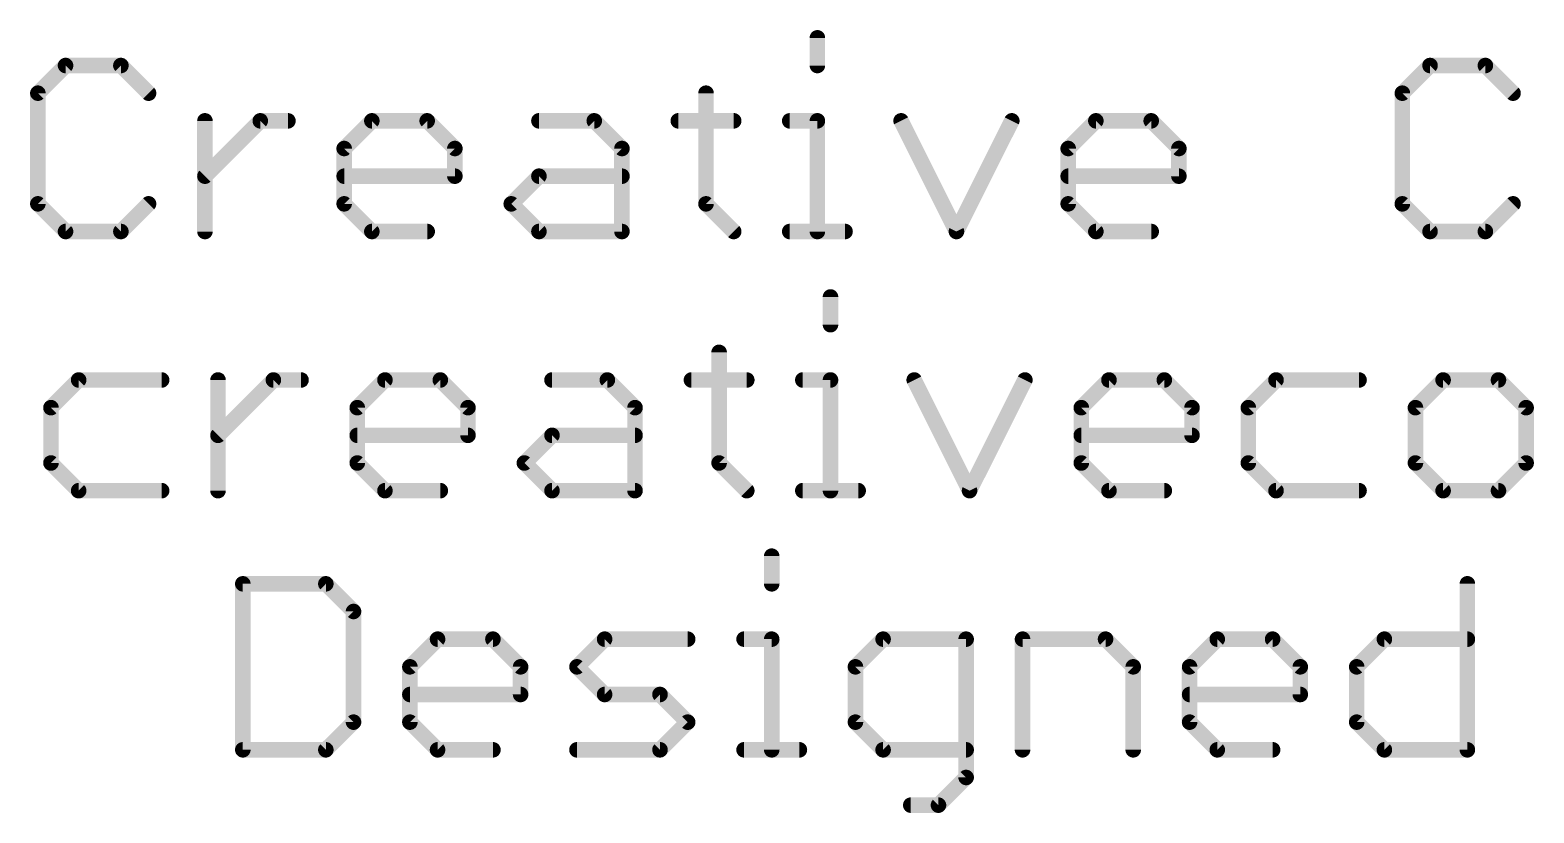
# Model space of a CAD drawing. Extents: x -46 to 61, y -15 to 24.
# Drawn here: x -15.98 to -1.24, y -14.51 to -6.84 of the extents above; entities that cross this region are included whole.
import ezdxf

# ---------------------------------------------------------------- set-up
doc = ezdxf.new("R2010")
doc.units = 0
doc.layers.add('27', color=253, linetype='CONTINUOUS')

msp = doc.modelspace()

# ---------------------------------------------------------------- linework, layer by layer
at = {"layer": '27', "const_width": 0.1524}
for points in [[(-8.2638, -6.9156), (-8.2638, -7.1868)], [(-15.631, -7.1868), (-15.9021, -7.458)], [(-15.0886, -7.1868), (-15.631, -7.1868)], [(-14.8175, -7.458), (-15.0886, -7.1868)], [(-2.2609, -7.1868), (-2.532, -7.458)], [(-1.7185, -7.1868), (-2.2609, -7.1868)], [(-1.4474, -7.458), (-1.7185, -7.1868)], [(-15.9021, -7.458), (-15.9021, -8.5426)], [(-9.3552, -7.458), (-9.3552, -8.5426)], [(-2.532, -7.458), (-2.532, -8.5426)], [(-14.265, -8.8138), (-14.265, -7.7291)], [(-14.265, -8.2715), (-13.7226, -7.7291)], [(-13.7226, -7.7291), (-13.4515, -7.7291)], [(-12.9007, -8.0003), (-12.6295, -7.7291)], [(-12.6295, -7.7291), (-12.0872, -7.7291)], [(-12.0872, -7.7291), (-11.816, -8.0003)], [(-10.9924, -7.7291), (-10.45, -7.7291)], [(-10.45, -7.7291), (-10.1789, -8.0003)], [(-9.6264, -7.7291), (-9.084, -7.7291)], [(-8.5349, -7.7291), (-8.2638, -7.7291)], [(-8.2638, -7.7291), (-8.2638, -8.8138)], [(-7.4435, -7.7291), (-6.9012, -8.8138)], [(-6.9012, -8.8138), (-6.3588, -7.7291)], [(-5.8063, -8.0003), (-5.5352, -7.7291)], [(-5.5352, -7.7291), (-4.9928, -7.7291)], [(-4.9928, -7.7291), (-4.7217, -8.0003)], [(-12.9007, -8.5426), (-12.9007, -8.0003)], [(-11.816, -8.0003), (-11.816, -8.2715)], [(-10.1789, -8.0003), (-10.1789, -8.8138)], [(-5.8063, -8.5426), (-5.8063, -8.0003)], [(-4.7217, -8.0003), (-4.7217, -8.2715)], [(-11.816, -8.2715), (-12.9007, -8.2715)], [(-11.2635, -8.5426), (-10.9924, -8.2715)], [(-10.9924, -8.2715), (-10.1789, -8.2715)], [(-4.7217, -8.2715), (-5.8063, -8.2715)], [(-15.9021, -8.5426), (-15.631, -8.8138)], [(-15.0886, -8.8138), (-14.8175, -8.5426)], [(-12.6295, -8.8138), (-12.9007, -8.5426)], [(-10.9924, -8.8138), (-11.2635, -8.5426)], [(-9.3552, -8.5426), (-9.084, -8.8138)], [(-5.5352, -8.8138), (-5.8063, -8.5426)], [(-2.532, -8.5426), (-2.2609, -8.8138)], [(-1.7185, -8.8138), (-1.4474, -8.5426)], [(-15.631, -8.8138), (-15.0886, -8.8138)], [(-12.0872, -8.8138), (-12.6295, -8.8138)], [(-10.1789, -8.8138), (-10.9924, -8.8138)], [(-8.5349, -8.8138), (-7.9926, -8.8138)], [(-4.9928, -8.8138), (-5.5352, -8.8138)], [(-2.2609, -8.8138), (-1.7185, -8.8138)], [(-8.1354, -9.4556), (-8.1354, -9.7268)], [(-9.2268, -9.998), (-9.2268, -11.0826)], [(-15.5026, -10.2691), (-15.7737, -10.5403)], [(-14.6891, -10.2691), (-15.5026, -10.2691)], [(-14.1366, -11.3538), (-14.1366, -10.2691)], [(-14.1366, -10.8115), (-13.5942, -10.2691)], [(-13.5942, -10.2691), (-13.3231, -10.2691)], [(-12.7723, -10.5403), (-12.5011, -10.2691)], [(-12.5011, -10.2691), (-11.9588, -10.2691)], [(-11.9588, -10.2691), (-11.6876, -10.5403)], [(-10.864, -10.2691), (-10.3216, -10.2691)], [(-10.3216, -10.2691), (-10.0505, -10.5403)], [(-9.498, -10.2691), (-8.9556, -10.2691)], [(-8.4065, -10.2691), (-8.1354, -10.2691)], [(-8.1354, -10.2691), (-8.1354, -11.3538)], [(-7.3151, -10.2691), (-6.7728, -11.3538)], [(-6.7728, -11.3538), (-6.2304, -10.2691)], [(-5.6779, -10.5403), (-5.4068, -10.2691)], [(-5.4068, -10.2691), (-4.8644, -10.2691)], [(-4.8644, -10.2691), (-4.5933, -10.5403)], [(-3.7696, -10.2691), (-4.0408, -10.5403)], [(-2.9561, -10.2691), (-3.7696, -10.2691)], [(-2.1324, -10.2691), (-2.4036, -10.5403)], [(-1.5901, -10.2691), (-2.1324, -10.2691)], [(-1.319, -10.5403), (-1.5901, -10.2691)], [(-15.7737, -10.5403), (-15.7737, -11.0826)], [(-12.7723, -11.0826), (-12.7723, -10.5403)], [(-11.6876, -10.5403), (-11.6876, -10.8115)], [(-10.0505, -10.5403), (-10.0505, -11.3538)], [(-5.6779, -11.0826), (-5.6779, -10.5403)], [(-4.5933, -10.5403), (-4.5933, -10.8115)], [(-4.0408, -10.5403), (-4.0408, -11.0826)], [(-2.4036, -10.5403), (-2.4036, -11.0826)], [(-1.319, -11.0826), (-1.319, -10.5403)], [(-11.6876, -10.8115), (-12.7723, -10.8115)], [(-11.1351, -11.0826), (-10.864, -10.8115)], [(-10.864, -10.8115), (-10.0505, -10.8115)], [(-4.5933, -10.8115), (-5.6779, -10.8115)], [(-15.7737, -11.0826), (-15.5026, -11.3538)], [(-12.5011, -11.3538), (-12.7723, -11.0826)], [(-10.864, -11.3538), (-11.1351, -11.0826)], [(-9.2268, -11.0826), (-8.9556, -11.3538)], [(-5.4068, -11.3538), (-5.6779, -11.0826)], [(-4.0408, -11.0826), (-3.7696, -11.3538)], [(-2.4036, -11.0826), (-2.1324, -11.3538)], [(-1.5901, -11.3538), (-1.319, -11.0826)], [(-15.5026, -11.3538), (-14.6891, -11.3538)], [(-11.9588, -11.3538), (-12.5011, -11.3538)], [(-10.0505, -11.3538), (-10.864, -11.3538)], [(-8.4065, -11.3538), (-7.8642, -11.3538)], [(-4.8644, -11.3538), (-5.4068, -11.3538)], [(-3.7696, -11.3538), (-2.9561, -11.3538)], [(-2.1324, -11.3538), (-1.5901, -11.3538)], [(-8.7112, -11.9956), (-8.7112, -12.2668)], [(-13.8938, -12.2668), (-13.8938, -13.8938)], [(-13.0803, -12.2668), (-13.8938, -12.2668)], [(-12.8091, -12.538), (-13.0803, -12.2668)], [(-1.8948, -12.2668), (-1.8948, -13.8938)], [(-12.8091, -13.6226), (-12.8091, -12.538)], [(-12.2566, -13.0803), (-11.9855, -12.8091)], [(-11.9855, -12.8091), (-11.4432, -12.8091)], [(-11.4432, -12.8091), (-11.172, -13.0803)], [(-10.6195, -13.0803), (-10.3483, -12.8091)], [(-10.3483, -12.8091), (-9.5348, -12.8091)], [(-8.9823, -12.8091), (-8.7112, -12.8091)], [(-8.7112, -12.8091), (-8.7112, -13.8938)], [(-7.6197, -12.8091), (-7.8909, -13.0803)], [(-6.8062, -12.8091), (-7.6197, -12.8091)], [(-6.8062, -14.165), (-6.8062, -12.8091)], [(-6.2537, -13.8938), (-6.2537, -12.8091)], [(-6.2537, -12.8091), (-5.4402, -12.8091)], [(-5.4402, -12.8091), (-5.1691, -13.0803)], [(-4.6166, -13.0803), (-4.3454, -12.8091)], [(-4.3454, -12.8091), (-3.8031, -12.8091)], [(-3.8031, -12.8091), (-3.5319, -13.0803)], [(-2.9794, -13.0803), (-2.7083, -12.8091)], [(-2.7083, -12.8091), (-1.8948, -12.8091)], [(-12.2566, -13.6226), (-12.2566, -13.0803)], [(-11.172, -13.0803), (-11.172, -13.3515)], [(-10.3483, -13.3515), (-10.6195, -13.0803)], [(-7.8909, -13.0803), (-7.8909, -13.6226)], [(-5.1691, -13.0803), (-5.1691, -13.8938)], [(-4.6166, -13.6226), (-4.6166, -13.0803)], [(-3.5319, -13.0803), (-3.5319, -13.3515)], [(-2.9794, -13.6226), (-2.9794, -13.0803)], [(-11.172, -13.3515), (-12.2566, -13.3515)], [(-9.806, -13.3515), (-10.3483, -13.3515)], [(-9.5348, -13.6226), (-9.806, -13.3515)], [(-3.5319, -13.3515), (-4.6166, -13.3515)], [(-13.0803, -13.8938), (-12.8091, -13.6226)], [(-11.9855, -13.8938), (-12.2566, -13.6226)], [(-9.806, -13.8938), (-9.5348, -13.6226)], [(-7.8909, -13.6226), (-7.6197, -13.8938)], [(-4.3454, -13.8938), (-4.6166, -13.6226)], [(-2.7083, -13.8938), (-2.9794, -13.6226)], [(-13.8938, -13.8938), (-13.0803, -13.8938)], [(-11.4432, -13.8938), (-11.9855, -13.8938)], [(-10.6195, -13.8938), (-9.806, -13.8938)], [(-8.9823, -13.8938), (-8.44, -13.8938)], [(-7.6197, -13.8938), (-6.8062, -13.8938)], [(-3.8031, -13.8938), (-4.3454, -13.8938)], [(-1.8948, -13.8938), (-2.7083, -13.8938)], [(-7.0774, -14.4361), (-6.8062, -14.165)], [(-7.3486, -14.4361), (-7.0774, -14.4361)]]:
    msp.add_lwpolyline(points, dxfattribs=at)
at = {"layer": '27', "const_width": 0.0762}
for points in [[(-8.2257, -6.9156, 1), (-8.3019, -6.9156)], [(-15.631, -7.1487, 1), (-15.631, -7.2249)], [(-15.604, -7.2138, 1), (-15.6579, -7.1599)], [(-15.0617, -7.1599, 1), (-15.1156, -7.2138)], [(-15.0886, -7.2249, 1), (-15.0886, -7.1487)], [(-8.3019, -7.1868, 1), (-8.2257, -7.1868)], [(-2.2609, -7.1487, 1), (-2.2609, -7.2249)], [(-2.2339, -7.2138, 1), (-2.2878, -7.1599)], [(-1.6916, -7.1599, 1), (-1.7455, -7.2138)], [(-1.7185, -7.2249, 1), (-1.7185, -7.1487)], [(-15.9291, -7.431, 1), (-15.8752, -7.4849)], [(-15.864, -7.458, 1), (-15.9402, -7.458)], [(-14.8444, -7.4849, 1), (-14.7905, -7.431)], [(-9.3171, -7.458, 1), (-9.3933, -7.458)], [(-2.559, -7.431, 1), (-2.5051, -7.4849)], [(-2.4939, -7.458, 1), (-2.5701, -7.458)], [(-1.4743, -7.4849, 1), (-1.4204, -7.431)], [(-14.2269, -7.7291, 1), (-14.3031, -7.7291)], [(-13.7226, -7.691, 1), (-13.7226, -7.7672)], [(-13.6957, -7.7561, 1), (-13.7496, -7.7022)], [(-13.4515, -7.7672, 1), (-13.4515, -7.691)], [(-12.6295, -7.691, 1), (-12.6295, -7.7672)], [(-12.6026, -7.7561, 1), (-12.6565, -7.7022)], [(-12.0602, -7.7022, 1), (-12.1141, -7.7561)], [(-12.0872, -7.7672, 1), (-12.0872, -7.691)], [(-10.9924, -7.691, 1), (-10.9924, -7.7672)], [(-10.4231, -7.7022, 1), (-10.477, -7.7561)], [(-10.45, -7.7672, 1), (-10.45, -7.691)], [(-9.6264, -7.691, 1), (-9.6264, -7.7672)], [(-9.084, -7.7672, 1), (-9.084, -7.691)], [(-8.5349, -7.691, 1), (-8.5349, -7.7672)], [(-8.2257, -7.7291, 1), (-8.3019, -7.7291)], [(-8.2638, -7.7672, 1), (-8.2638, -7.691)], [(-7.4094, -7.7121, 1), (-7.4776, -7.7462)], [(-6.3248, -7.7462, 1), (-6.3929, -7.7121)], [(-5.5352, -7.691, 1), (-5.5352, -7.7672)], [(-5.5082, -7.7561, 1), (-5.5621, -7.7022)], [(-4.9659, -7.7022, 1), (-5.0198, -7.7561)], [(-4.9928, -7.7672, 1), (-4.9928, -7.691)], [(-12.8626, -8.0003, 1), (-12.9388, -8.0003)], [(-12.9276, -7.9734, 1), (-12.8737, -8.0272)], [(-11.7779, -8.0003, 1), (-11.8541, -8.0003)], [(-11.843, -8.0272, 1), (-11.7891, -7.9734)], [(-10.1408, -8.0003, 1), (-10.217, -8.0003)], [(-10.2058, -8.0272, 1), (-10.1519, -7.9734)], [(-5.7682, -8.0003, 1), (-5.8444, -8.0003)], [(-5.8333, -7.9734, 1), (-5.7794, -8.0272)], [(-4.6836, -8.0003, 1), (-4.7598, -8.0003)], [(-4.7486, -8.0272, 1), (-4.6947, -7.9734)], [(-14.2919, -8.2445, 1), (-14.238, -8.2984)], [(-12.9007, -8.2334, 1), (-12.9007, -8.3096)], [(-11.8541, -8.2715, 1), (-11.7779, -8.2715)], [(-11.816, -8.3096, 1), (-11.816, -8.2334)], [(-10.9924, -8.2334, 1), (-10.9924, -8.3096)], [(-10.9654, -8.2984, 1), (-11.0193, -8.2445)], [(-10.1789, -8.3096, 1), (-10.1789, -8.2334)], [(-5.8063, -8.2334, 1), (-5.8063, -8.3096)], [(-4.7598, -8.2715, 1), (-4.6836, -8.2715)], [(-4.7217, -8.3096, 1), (-4.7217, -8.2334)], [(-15.8752, -8.5157, 1), (-15.9291, -8.5696)], [(-15.9402, -8.5426, 1), (-15.864, -8.5426)], [(-14.7905, -8.5696, 1), (-14.8444, -8.5157)], [(-12.8737, -8.5157, 1), (-12.9276, -8.5696)], [(-12.9388, -8.5426, 1), (-12.8626, -8.5426)], [(-11.2366, -8.5157, 1), (-11.2905, -8.5696)], [(-11.2905, -8.5157, 1), (-11.2366, -8.5696)], [(-9.3283, -8.5157, 1), (-9.3821, -8.5696)], [(-9.3933, -8.5426, 1), (-9.3171, -8.5426)], [(-5.7794, -8.5157, 1), (-5.8333, -8.5696)], [(-5.8444, -8.5426, 1), (-5.7682, -8.5426)], [(-2.5051, -8.5157, 1), (-2.559, -8.5696)], [(-2.5701, -8.5426, 1), (-2.4939, -8.5426)], [(-1.4204, -8.5696, 1), (-1.4743, -8.5157)], [(-15.631, -8.7757, 1), (-15.631, -8.8519)], [(-15.6579, -8.8407, 1), (-15.604, -8.7869)], [(-15.1156, -8.7869, 1), (-15.0617, -8.8407)], [(-15.0886, -8.8519, 1), (-15.0886, -8.7757)], [(-14.3031, -8.8138, 1), (-14.2269, -8.8138)], [(-12.6295, -8.7757, 1), (-12.6295, -8.8519)], [(-12.6565, -8.8407, 1), (-12.6026, -8.7869)], [(-12.0872, -8.8519, 1), (-12.0872, -8.7757)], [(-10.9924, -8.7757, 1), (-10.9924, -8.8519)], [(-11.0193, -8.8407, 1), (-10.9654, -8.7869)], [(-10.217, -8.8138, 1), (-10.1408, -8.8138)], [(-10.1789, -8.8519, 1), (-10.1789, -8.7757)], [(-9.111, -8.8407, 1), (-9.0571, -8.7869)], [(-8.5349, -8.7757, 1), (-8.5349, -8.8519)], [(-8.3019, -8.8138, 1), (-8.2257, -8.8138)], [(-7.9926, -8.8519, 1), (-7.9926, -8.7757)], [(-6.9352, -8.7968, 1), (-6.8671, -8.8308)], [(-6.9352, -8.8308, 1), (-6.8671, -8.7968)], [(-5.5352, -8.7757, 1), (-5.5352, -8.8519)], [(-5.5621, -8.8407, 1), (-5.5082, -8.7869)], [(-4.9928, -8.8519, 1), (-4.9928, -8.7757)], [(-2.2609, -8.7757, 1), (-2.2609, -8.8519)], [(-2.2878, -8.8407, 1), (-2.2339, -8.7869)], [(-1.7455, -8.7869, 1), (-1.6916, -8.8407)], [(-1.7185, -8.8519, 1), (-1.7185, -8.7757)], [(-8.0973, -9.4556, 1), (-8.1735, -9.4556)], [(-8.1735, -9.7268, 1), (-8.0973, -9.7268)], [(-9.1887, -9.998, 1), (-9.2649, -9.998)], [(-15.5026, -10.231, 1), (-15.5026, -10.3072)], [(-15.4756, -10.2961, 1), (-15.5295, -10.2422)], [(-14.6891, -10.3072, 1), (-14.6891, -10.231)], [(-14.0985, -10.2691, 1), (-14.1747, -10.2691)], [(-13.5942, -10.231, 1), (-13.5942, -10.3072)], [(-13.5673, -10.2961, 1), (-13.6212, -10.2422)], [(-13.3231, -10.3072, 1), (-13.3231, -10.231)], [(-12.5011, -10.231, 1), (-12.5011, -10.3072)], [(-12.4742, -10.2961, 1), (-12.528, -10.2422)], [(-11.9318, -10.2422, 1), (-11.9857, -10.2961)], [(-11.9588, -10.3072, 1), (-11.9588, -10.231)], [(-10.864, -10.231, 1), (-10.864, -10.3072)], [(-10.2947, -10.2422, 1), (-10.3486, -10.2961)], [(-10.3216, -10.3072, 1), (-10.3216, -10.231)], [(-9.498, -10.231, 1), (-9.498, -10.3072)], [(-8.9556, -10.3072, 1), (-8.9556, -10.231)], [(-8.4065, -10.231, 1), (-8.4065, -10.3072)], [(-8.0973, -10.2691, 1), (-8.1735, -10.2691)], [(-8.1354, -10.3072, 1), (-8.1354, -10.231)], [(-7.281, -10.2521, 1), (-7.3492, -10.2862)], [(-6.1963, -10.2862, 1), (-6.2645, -10.2521)], [(-5.4068, -10.231, 1), (-5.4068, -10.3072)], [(-5.3798, -10.2961, 1), (-5.4337, -10.2422)], [(-4.8375, -10.2422, 1), (-4.8914, -10.2961)], [(-4.8644, -10.3072, 1), (-4.8644, -10.231)], [(-3.7696, -10.231, 1), (-3.7696, -10.3072)], [(-3.7427, -10.2961, 1), (-3.7965, -10.2422)], [(-2.9561, -10.3072, 1), (-2.9561, -10.231)], [(-2.1324, -10.231, 1), (-2.1324, -10.3072)], [(-2.1055, -10.2961, 1), (-2.1594, -10.2422)], [(-1.5632, -10.2422, 1), (-1.6171, -10.2961)], [(-1.5901, -10.3072, 1), (-1.5901, -10.231)], [(-15.7356, -10.5403, 1), (-15.8118, -10.5403)], [(-15.8007, -10.5134, 1), (-15.7468, -10.5672)], [(-12.7342, -10.5403, 1), (-12.8104, -10.5403)], [(-12.7992, -10.5134, 1), (-12.7453, -10.5672)], [(-11.6495, -10.5403, 1), (-11.7257, -10.5403)], [(-11.7146, -10.5672, 1), (-11.6607, -10.5134)], [(-10.0124, -10.5403, 1), (-10.0886, -10.5403)], [(-10.0774, -10.5672, 1), (-10.0235, -10.5134)], [(-5.6398, -10.5403, 1), (-5.716, -10.5403)], [(-5.7049, -10.5134, 1), (-5.651, -10.5672)], [(-4.5552, -10.5403, 1), (-4.6314, -10.5403)], [(-4.6202, -10.5672, 1), (-4.5663, -10.5134)], [(-4.0027, -10.5403, 1), (-4.0789, -10.5403)], [(-4.0677, -10.5134, 1), (-4.0138, -10.5672)], [(-2.3655, -10.5403, 1), (-2.4417, -10.5403)], [(-2.4306, -10.5134, 1), (-2.3767, -10.5672)], [(-1.2809, -10.5403, 1), (-1.3571, -10.5403)], [(-1.3459, -10.5672, 1), (-1.292, -10.5134)], [(-14.1635, -10.7845, 1), (-14.1096, -10.8384)], [(-12.7723, -10.7734, 1), (-12.7723, -10.8496)], [(-11.6876, -10.8496, 1), (-11.6876, -10.7734)], [(-10.864, -10.7734, 1), (-10.864, -10.8496)], [(-10.837, -10.8384, 1), (-10.8909, -10.7845)], [(-10.0505, -10.8496, 1), (-10.0505, -10.7734)], [(-5.6779, -10.7734, 1), (-5.6779, -10.8496)], [(-4.5933, -10.8496, 1), (-4.5933, -10.7734)], [(-11.7257, -10.8115, 1), (-11.6495, -10.8115)], [(-4.6314, -10.8115, 1), (-4.5552, -10.8115)], [(-15.7468, -11.0557, 1), (-15.8007, -11.1096)], [(-15.8118, -11.0826, 1), (-15.7356, -11.0826)], [(-12.7453, -11.0557, 1), (-12.7992, -11.1096)], [(-12.8104, -11.0826, 1), (-12.7342, -11.0826)], [(-11.1082, -11.0557, 1), (-11.1621, -11.1096)], [(-11.1621, -11.0557, 1), (-11.1082, -11.1096)], [(-9.1999, -11.0557, 1), (-9.2537, -11.1096)], [(-9.2649, -11.0826, 1), (-9.1887, -11.0826)], [(-5.651, -11.0557, 1), (-5.7049, -11.1096)], [(-5.716, -11.0826, 1), (-5.6398, -11.0826)], [(-4.0138, -11.0557, 1), (-4.0677, -11.1096)], [(-4.0789, -11.0826, 1), (-4.0027, -11.0826)], [(-2.3767, -11.0557, 1), (-2.4306, -11.1096)], [(-2.4417, -11.0826, 1), (-2.3655, -11.0826)], [(-1.3571, -11.0826, 1), (-1.2809, -11.0826)], [(-1.292, -11.1096, 1), (-1.3459, -11.0557)], [(-15.5026, -11.3157, 1), (-15.5026, -11.3919)], [(-15.5295, -11.3807, 1), (-15.4756, -11.3269)], [(-14.6891, -11.3919, 1), (-14.6891, -11.3157)], [(-14.1747, -11.3538, 1), (-14.0985, -11.3538)], [(-12.5011, -11.3157, 1), (-12.5011, -11.3919)], [(-12.528, -11.3807, 1), (-12.4742, -11.3269)], [(-11.9588, -11.3919, 1), (-11.9588, -11.3157)], [(-10.864, -11.3157, 1), (-10.864, -11.3919)], [(-10.8909, -11.3807, 1), (-10.837, -11.3269)], [(-10.0886, -11.3538, 1), (-10.0124, -11.3538)], [(-10.0505, -11.3919, 1), (-10.0505, -11.3157)], [(-8.9826, -11.3807, 1), (-8.9287, -11.3269)], [(-8.4065, -11.3157, 1), (-8.4065, -11.3919)], [(-8.1735, -11.3538, 1), (-8.0973, -11.3538)], [(-7.8642, -11.3919, 1), (-7.8642, -11.3157)], [(-6.8068, -11.3368, 1), (-6.7387, -11.3708)], [(-6.8068, -11.3708, 1), (-6.7387, -11.3368)], [(-5.4068, -11.3157, 1), (-5.4068, -11.3919)], [(-5.4337, -11.3807, 1), (-5.3798, -11.3269)], [(-4.8644, -11.3919, 1), (-4.8644, -11.3157)], [(-3.7696, -11.3157, 1), (-3.7696, -11.3919)], [(-3.7965, -11.3807, 1), (-3.7427, -11.3269)], [(-2.9561, -11.3919, 1), (-2.9561, -11.3157)], [(-2.1324, -11.3157, 1), (-2.1324, -11.3919)], [(-2.1594, -11.3807, 1), (-2.1055, -11.3269)], [(-1.6171, -11.3269, 1), (-1.5632, -11.3807)], [(-1.5901, -11.3919, 1), (-1.5901, -11.3157)], [(-8.6731, -11.9956, 1), (-8.7493, -11.9956)], [(-13.8557, -12.2668, 1), (-13.9319, -12.2668)], [(-13.8938, -12.2287, 1), (-13.8938, -12.3049)], [(-13.0534, -12.2399, 1), (-13.1072, -12.2938)], [(-13.0803, -12.3049, 1), (-13.0803, -12.2287)], [(-8.7493, -12.2668, 1), (-8.6731, -12.2668)], [(-1.8567, -12.2668, 1), (-1.9329, -12.2668)], [(-12.771, -12.538, 1), (-12.8472, -12.538)], [(-12.8361, -12.5649, 1), (-12.7822, -12.511)], [(-11.9855, -12.771, 1), (-11.9855, -12.8472)], [(-11.9585, -12.8361, 1), (-12.0124, -12.7822)], [(-11.4162, -12.7822, 1), (-11.4701, -12.8361)], [(-11.4432, -12.8472, 1), (-11.4432, -12.771)], [(-10.3483, -12.771, 1), (-10.3483, -12.8472)], [(-10.3214, -12.8361, 1), (-10.3753, -12.7822)], [(-9.5348, -12.8472, 1), (-9.5348, -12.771)], [(-8.9823, -12.771, 1), (-8.9823, -12.8472)], [(-8.6731, -12.8091, 1), (-8.7493, -12.8091)], [(-8.7112, -12.8472, 1), (-8.7112, -12.771)], [(-7.6197, -12.771, 1), (-7.6197, -12.8472)], [(-7.5928, -12.8361, 1), (-7.6467, -12.7822)], [(-6.7681, -12.8091, 1), (-6.8443, -12.8091)], [(-6.8062, -12.8472, 1), (-6.8062, -12.771)], [(-6.2156, -12.8091, 1), (-6.2918, -12.8091)], [(-6.2537, -12.771, 1), (-6.2537, -12.8472)], [(-5.4133, -12.7822, 1), (-5.4672, -12.8361)], [(-5.4402, -12.8472, 1), (-5.4402, -12.771)], [(-4.3454, -12.771, 1), (-4.3454, -12.8472)], [(-4.3185, -12.8361, 1), (-4.3724, -12.7822)], [(-3.7761, -12.7822, 1), (-3.83, -12.8361)], [(-3.8031, -12.8472, 1), (-3.8031, -12.771)], [(-2.7083, -12.771, 1), (-2.7083, -12.8472)], [(-2.6813, -12.8361, 1), (-2.7352, -12.7822)], [(-1.8948, -12.8472, 1), (-1.8948, -12.771)], [(-12.2185, -13.0803, 1), (-12.2947, -13.0803)], [(-12.2836, -13.0534, 1), (-12.2297, -13.1072)], [(-11.1339, -13.0803, 1), (-11.2101, -13.0803)], [(-11.1989, -13.1072, 1), (-11.145, -13.0534)], [(-10.5925, -13.0534, 1), (-10.6464, -13.1072)], [(-10.6464, -13.0534, 1), (-10.5925, -13.1072)], [(-7.8528, -13.0803, 1), (-7.929, -13.0803)], [(-7.9178, -13.0534, 1), (-7.864, -13.1072)], [(-5.131, -13.0803, 1), (-5.2072, -13.0803)], [(-5.196, -13.1072, 1), (-5.1421, -13.0534)], [(-4.5785, -13.0803, 1), (-4.6547, -13.0803)], [(-4.6435, -13.0534, 1), (-4.5896, -13.1072)], [(-3.4938, -13.0803, 1), (-3.57, -13.0803)], [(-3.5589, -13.1072, 1), (-3.505, -13.0534)], [(-2.9413, -13.0803, 1), (-3.0175, -13.0803)], [(-3.0064, -13.0534, 1), (-2.9525, -13.1072)], [(-12.2566, -13.3134, 1), (-12.2566, -13.3896)], [(-11.2101, -13.3515, 1), (-11.1339, -13.3515)], [(-11.172, -13.3896, 1), (-11.172, -13.3134)], [(-10.3483, -13.3134, 1), (-10.3483, -13.3896)], [(-10.3753, -13.3784, 1), (-10.3214, -13.3245)], [(-9.7791, -13.3245, 1), (-9.8329, -13.3784)], [(-9.806, -13.3896, 1), (-9.806, -13.3134)], [(-4.6166, -13.3134, 1), (-4.6166, -13.3896)], [(-3.57, -13.3515, 1), (-3.4938, -13.3515)], [(-3.5319, -13.3896, 1), (-3.5319, -13.3134)], [(-12.7822, -13.6496, 1), (-12.8361, -13.5957)], [(-12.2297, -13.5957, 1), (-12.2836, -13.6496)], [(-9.5079, -13.6496, 1), (-9.5618, -13.5957)], [(-7.864, -13.5957, 1), (-7.9178, -13.6496)], [(-4.5896, -13.5957, 1), (-4.6435, -13.6496)], [(-2.9525, -13.5957, 1), (-3.0064, -13.6496)], [(-12.8472, -13.6226, 1), (-12.771, -13.6226)], [(-12.2947, -13.6226, 1), (-12.2185, -13.6226)], [(-9.5618, -13.6496, 1), (-9.5079, -13.5957)], [(-7.929, -13.6226, 1), (-7.8528, -13.6226)], [(-4.6547, -13.6226, 1), (-4.5785, -13.6226)], [(-3.0175, -13.6226, 1), (-2.9413, -13.6226)], [(-13.8938, -13.8557, 1), (-13.8938, -13.9319)], [(-13.1072, -13.8669, 1), (-13.0534, -13.9207)], [(-13.0803, -13.9319, 1), (-13.0803, -13.8557)], [(-11.9855, -13.8557, 1), (-11.9855, -13.9319)], [(-12.0124, -13.9207, 1), (-11.9585, -13.8669)], [(-11.4432, -13.9319, 1), (-11.4432, -13.8557)], [(-10.6195, -13.8557, 1), (-10.6195, -13.9319)], [(-9.8329, -13.8669, 1), (-9.7791, -13.9207)], [(-9.806, -13.9319, 1), (-9.806, -13.8557)], [(-8.9823, -13.8557, 1), (-8.9823, -13.9319)], [(-8.44, -13.9319, 1), (-8.44, -13.8557)], [(-7.6197, -13.8557, 1), (-7.6197, -13.9319)], [(-7.6467, -13.9207, 1), (-7.5928, -13.8669)], [(-6.8062, -13.9319, 1), (-6.8062, -13.8557)], [(-4.3454, -13.8557, 1), (-4.3454, -13.9319)], [(-4.3724, -13.9207, 1), (-4.3185, -13.8669)], [(-3.8031, -13.9319, 1), (-3.8031, -13.8557)], [(-2.7083, -13.8557, 1), (-2.7083, -13.9319)], [(-2.7352, -13.9207, 1), (-2.6813, -13.8669)], [(-1.8948, -13.9319, 1), (-1.8948, -13.8557)], [(-13.9319, -13.8938, 1), (-13.8557, -13.8938)], [(-8.7493, -13.8938, 1), (-8.6731, -13.8938)], [(-6.2918, -13.8938, 1), (-6.2156, -13.8938)], [(-5.2072, -13.8938, 1), (-5.131, -13.8938)], [(-1.9329, -13.8938, 1), (-1.8567, -13.8938)], [(-6.8443, -14.165, 1), (-6.7681, -14.165)], [(-6.7793, -14.1919, 1), (-6.8332, -14.138)], [(-7.3486, -14.398, 1), (-7.3486, -14.4742)], [(-7.1043, -14.4092, 1), (-7.0505, -14.4631)], [(-7.0774, -14.4742, 1), (-7.0774, -14.398)]]:
    msp.add_lwpolyline(points, format="xyb", dxfattribs=at)

doc.saveas('drawing.dxf')
